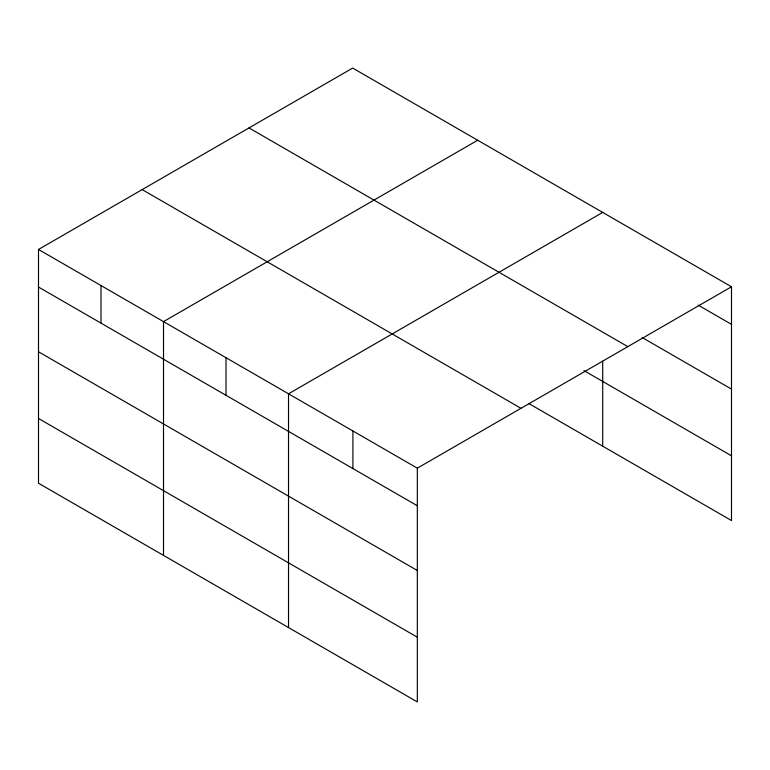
<?xml version="1.0" encoding="UTF-8"?>
<svg xmlns="http://www.w3.org/2000/svg" width="770" height="770" viewBox="0 0 770 770"><rect width="100%" height="100%" fill="white"/><g stroke="black" fill="none" stroke-linecap="round" stroke-linejoin="round"><path stroke-width="1.16" d="M38.5 249.461L417.321 468.17L417.321 701.932L38.5 483.223L38.5 249.461L352.679 68.068L731.5 286.777L731.5 520.539L528.74 403.48M477.689 140.236L163.51 321.629L163.51 555.401M602.698 212.414L288.519 393.807L288.519 627.569M417.321 468.17L731.5 286.777M698.265 305.17L731.5 324.363M642.17 337.53L731.5 389.1M248.999 127.926L627.819 346.635M583.949 370.611L731.5 455.802M142.18 189.603L521.001 408.312M38.5 287.046L417.321 505.755M38.5 351.784L417.321 570.493M38.5 418.485L417.321 637.194M602.698 361.188L602.698 446.177M352.92 430.988L352.92 468.574M226.014 357.723L226.014 395.308M101.005 285.545L101.005 323.131"/></g></svg>
